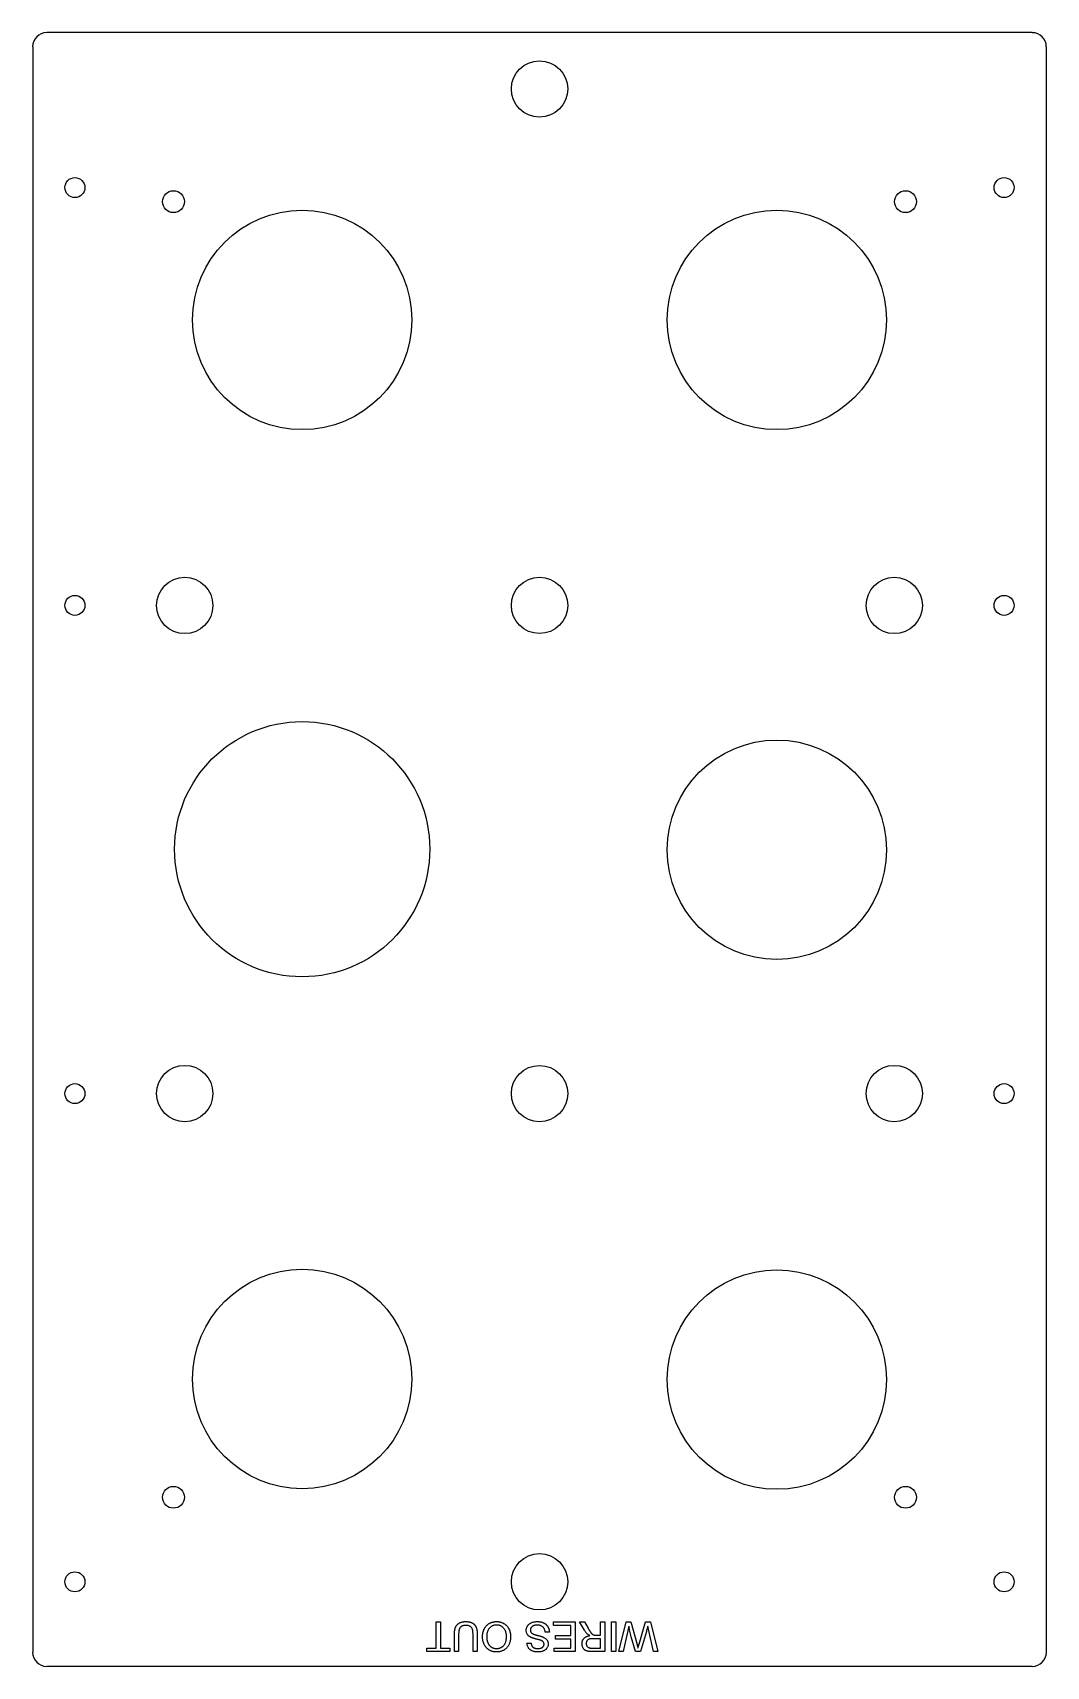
# Model space of a CAD drawing. Header units: millimetres. Extents: x -113 to 116, y -486 to -118.
import ezdxf

# ---------------------------------------------------------------- set-up
doc = ezdxf.new("R2010")
doc.units = ezdxf.units.MM

msp = doc.modelspace()

# ---------------------------------------------------------------- linework, layer by layer
at = {"color": 7, "linetype": 'Continuous', "lineweight": 25}
for p, q in [((112.47, -117.6), (-109.78, -117.6)), ((-112.95, -120.78), (-112.95, -482.73)), ((115.65, -482.73), (115.65, -120.78)), ((-21.94, -481.81), (-21.94, -475.9)), ((-21.94, -475.9), (-21, -475.9)), ((-21, -475.9), (-21, -481.81)), ((-17.83, -482.58), (-17.83, -478.74)), ((-16.89, -478.78), (-16.89, -482.58)), ((-13.64, -482.58), (-13.64, -478.78)), ((-12.7, -478.74), (-12.7, -482.58)), ((3.57, -478.22), (2.63, -478.22)), ((4.51, -476.68), (4.51, -475.9)), ((4.51, -475.9), (9.39, -475.9)), ((8.45, -476.68), (4.51, -476.68)), ((8.45, -478.99), (8.45, -476.68)), ((9.39, -475.9), (9.39, -482.58)), ((11.48, -477.75), (10.38, -475.9)), ((10.38, -475.9), (11.46, -475.9)), ((11.46, -475.9), (12.3, -477.31)), ((15.13, -478.9), (15.13, -475.9)), ((15.13, -475.9), (16.07, -475.9)), ((16.07, -475.9), (16.07, -482.58)), ((17.61, -482.58), (17.61, -475.9)), ((17.61, -475.9), (18.55, -475.9)), ((18.55, -475.9), (18.55, -482.58)), ((19.24, -482.58), (20.92, -475.9)), ((21.19, -478.22), (20.21, -482.58)), ((20.92, -475.9), (21.95, -475.9)), ((21.95, -475.9), (23.35, -481.01)), ((23.81, -480.9), (25.26, -475.9)), ((25.44, -478.02), (24.12, -482.58)), ((25.26, -475.9), (26.37, -475.9)), ((27.08, -482.58), (26.09, -478.19)), ((26.37, -475.9), (28.05, -482.58)), ((-24.08, -482.58), (-24.08, -481.81)), ((-24.08, -481.81), (-21.94, -481.81)), ((-21, -481.81), (-18.86, -481.81)), ((-18.86, -481.81), (-18.86, -482.58)), ((-1.48, -480.7), (-0.54, -480.7)), ((4.68, -482.58), (4.68, -481.81)), ((4.68, -481.81), (8.45, -481.81)), ((4.94, -479.76), (4.94, -478.99)), ((4.94, -478.99), (8.45, -478.99)), ((8.45, -479.76), (4.94, -479.76)), ((8.45, -481.81), (8.45, -479.76)), ((13.14, -481.81), (15.13, -481.81)), ((15.13, -479.67), (13.34, -479.67)), ((14.16, -478.9), (15.13, -478.9)), ((15.13, -481.81), (15.13, -479.67)), ((22.99, -482.58), (22.04, -479.24)), ((-109.78, -485.9), (112.47, -485.9)), ((-18.86, -482.58), (-24.08, -482.58)), ((-16.89, -482.58), (-17.83, -482.58)), ((-12.7, -482.58), (-13.64, -482.58)), ((9.39, -482.58), (4.68, -482.58)), ((16.07, -482.58), (13.17, -482.58)), ((18.55, -482.58), (17.61, -482.58)), ((20.21, -482.58), (19.24, -482.58)), ((24.12, -482.58), (22.99, -482.58)), ((28.05, -482.58), (27.08, -482.58))]:
    msp.add_line(p, q, dxfattribs=at)
for centre, radius in [((1.35, -130.3), 6.35), ((-103.43, -152.53), 2.25), ((106.12, -152.53), 2.25), ((-81.2, -155.7), 2.46), ((83.9, -155.7), 2.46), ((-52.17, -182.37), 24.73), ((54.86, -182.37), 24.73), ((-78.66, -246.73), 6.35), ((1.35, -246.72), 6.35), ((81.36, -246.73), 6.35), ((-103.43, -246.72), 2.25), ((106.12, -246.72), 2.25), ((-52.17, -301.69), 28.77), ((54.86, -301.82), 24.73), ((-78.66, -356.78), 6.35), ((1.35, -356.79), 6.35), ((81.36, -356.78), 6.35), ((-103.43, -356.79), 2.25), ((106.12, -356.79), 2.25), ((-52.17, -421.13), 24.73), ((54.86, -421.26), 24.73), ((-81.2, -447.8), 2.46), ((83.9, -447.8), 2.46), ((1.35, -466.85), 6.35), ((-103.43, -466.85), 2.25), ((106.12, -466.85), 2.25)]:
    msp.add_circle(centre, radius, dxfattribs=at)
for centre, radius, start, end in [((-109.78, -120.78), 3.18, 90, 180), ((112.47, -120.78), 3.17, 0, 90), ((-109.78, -482.73), 3.18, 180, 270), ((112.47, -482.73), 3.18, 270, 0)]:
    msp.add_arc(centre, radius, start, end, dxfattribs=at)
for points, knots in [([(-17.83, -478.74), (-17.83, -478.66), (-17.83, -478.5), (-17.82, -478.27), (-17.8, -478.05), (-17.78, -477.84), (-17.75, -477.65), (-17.71, -477.47), (-17.67, -477.31), (-17.61, -477.15), (-17.55, -477), (-17.48, -476.87), (-17.4, -476.74), (-17.3, -476.61), (-17.19, -476.49), (-17.08, -476.39), (-16.95, -476.28), (-16.81, -476.19), (-16.66, -476.1), (-16.49, -476.02), (-16.32, -475.96), (-16.13, -475.91), (-15.94, -475.87), (-15.73, -475.84), (-15.51, -475.82), (-15.36, -475.82), (-15.28, -475.82)], [0, 0, 0, 0, 0.054641, 0.106331, 0.155148, 0.201472, 0.244713, 0.285874, 0.324259, 0.360512, 0.395558, 0.430013, 0.464794, 0.499488, 0.534572, 0.570482, 0.607036, 0.644799, 0.683717, 0.723522, 0.764894, 0.807994, 0.852784, 0.899522, 0.948637, 1, 1, 1, 1]), ([(-15.21, -476.68), (-15.28, -476.68), (-15.42, -476.68), (-15.63, -476.7), (-15.81, -476.73), (-15.98, -476.78), (-16.14, -476.84), (-16.28, -476.92), (-16.4, -477.01), (-16.51, -477.11), (-16.6, -477.23), (-16.68, -477.38), (-16.75, -477.56), (-16.8, -477.75), (-16.84, -477.98), (-16.87, -478.22), (-16.89, -478.5), (-16.89, -478.69), (-16.89, -478.78)], [0, 0, 0, 0, 0.069474, 0.134148, 0.194025, 0.249806, 0.302644, 0.352287, 0.399795, 0.446213, 0.494314, 0.546595, 0.604782, 0.669402, 0.740906, 0.819843, 0.905975, 1, 1, 1, 1]), ([(-15.28, -475.82), (-15.21, -475.82), (-15.06, -475.82), (-14.85, -475.84), (-14.64, -475.86), (-14.45, -475.9), (-14.27, -475.94), (-14.09, -476), (-13.93, -476.06), (-13.78, -476.14), (-13.64, -476.23), (-13.51, -476.32), (-13.39, -476.42), (-13.28, -476.53), (-13.18, -476.66), (-13.09, -476.79), (-13.01, -476.92), (-12.94, -477.08), (-12.89, -477.24), (-12.83, -477.41), (-12.79, -477.6), (-12.76, -477.8), (-12.73, -478.01), (-12.71, -478.24), (-12.7, -478.49), (-12.7, -478.65), (-12.7, -478.74)], [0, 0, 0, 0, 0.049712, 0.096859, 0.142174, 0.185751, 0.227221, 0.267072, 0.30569, 0.342997, 0.379373, 0.414999, 0.449813, 0.484538, 0.519006, 0.553713, 0.589084, 0.625097, 0.662629, 0.702695, 0.745177, 0.790212, 0.838242, 0.889291, 0.943196, 1, 1, 1, 1]), ([(-13.64, -478.78), (-13.64, -478.72), (-13.64, -478.58), (-13.65, -478.39), (-13.66, -478.21), (-13.67, -478.04), (-13.7, -477.89), (-13.72, -477.76), (-13.75, -477.63), (-13.8, -477.49), (-13.87, -477.33), (-13.99, -477.16), (-14.14, -477.01), (-14.31, -476.89), (-14.5, -476.79), (-14.72, -476.72), (-14.96, -476.68), (-15.12, -476.68), (-15.21, -476.68)], [0, 0, 0, 0, 0.068152, 0.131501, 0.190548, 0.24532, 0.295061, 0.34076, 0.382453, 0.419855, 0.489285, 0.556355, 0.623506, 0.692196, 0.763373, 0.83734, 0.915911, 1, 1, 1, 1]), ([(-11.5, -479.23), (-11.5, -479.15), (-11.49, -478.99), (-11.48, -478.74), (-11.44, -478.51), (-11.4, -478.28), (-11.34, -478.06), (-11.27, -477.84), (-11.19, -477.63), (-11.09, -477.43), (-10.99, -477.24), (-10.87, -477.06), (-10.74, -476.89), (-10.6, -476.73), (-10.45, -476.59), (-10.29, -476.45), (-10.12, -476.33), (-9.94, -476.23), (-9.75, -476.13), (-9.56, -476.05), (-9.36, -475.98), (-9.17, -475.92), (-8.96, -475.87), (-8.75, -475.84), (-8.54, -475.82), (-8.4, -475.82), (-8.33, -475.82)], [0, 0, 0, 0, 0.047561, 0.093965, 0.139115, 0.183631, 0.227463, 0.27071, 0.313619, 0.35627, 0.398376, 0.439568, 0.480058, 0.519902, 0.559672, 0.599077, 0.639073, 0.679316, 0.719784, 0.759624, 0.79948, 0.839192, 0.8787, 0.918792, 0.959082, 1, 1, 1, 1]), ([(-8.33, -476.59), (-8.41, -476.59), (-8.56, -476.6), (-8.79, -476.63), (-9.01, -476.68), (-9.22, -476.76), (-9.41, -476.86), (-9.6, -476.97), (-9.77, -477.12), (-9.93, -477.28), (-10.08, -477.46), (-10.21, -477.66), (-10.32, -477.88), (-10.4, -478.12), (-10.47, -478.37), (-10.52, -478.65), (-10.55, -478.94), (-10.56, -479.14), (-10.56, -479.24)], [0, 0, 0, 0, 0.061057, 0.119549, 0.176812, 0.232964, 0.288593, 0.344678, 0.401674, 0.460555, 0.520493, 0.581231, 0.643451, 0.707862, 0.775364, 0.846409, 0.921149, 1, 1, 1, 1]), ([(-8.33, -475.82), (-8.25, -475.82), (-8.1, -475.82), (-7.88, -475.84), (-7.66, -475.88), (-7.45, -475.93), (-7.24, -475.99), (-7.04, -476.07), (-6.85, -476.16), (-6.66, -476.27), (-6.48, -476.39), (-6.31, -476.52), (-6.16, -476.65), (-6.01, -476.8), (-5.88, -476.96), (-5.75, -477.13), (-5.64, -477.31), (-5.54, -477.5), (-5.45, -477.7), (-5.38, -477.9), (-5.31, -478.1), (-5.26, -478.31), (-5.21, -478.51), (-5.19, -478.73), (-5.17, -478.94), (-5.16, -479.08), (-5.16, -479.16)], [0, 0, 0, 0, 0.044702, 0.088543, 0.131465, 0.173817, 0.215722, 0.257259, 0.298741, 0.340502, 0.382149, 0.423093, 0.463588, 0.504008, 0.544388, 0.584918, 0.626224, 0.667943, 0.709911, 0.751354, 0.792596, 0.83393, 0.874994, 0.916436, 0.957902, 1, 1, 1, 1]), ([(-6.11, -479.14), (-6.11, -479.05), (-6.11, -478.86), (-6.14, -478.59), (-6.19, -478.33), (-6.26, -478.08), (-6.35, -477.86), (-6.46, -477.65), (-6.59, -477.45), (-6.74, -477.27), (-6.9, -477.11), (-7.07, -476.97), (-7.26, -476.85), (-7.45, -476.76), (-7.66, -476.68), (-7.87, -476.63), (-8.1, -476.6), (-8.25, -476.59), (-8.33, -476.59)], [0, 0, 0, 0, 0.075976, 0.148148, 0.217234, 0.283343, 0.347255, 0.409524, 0.470659, 0.531831, 0.591991, 0.650519, 0.707573, 0.764172, 0.82112, 0.8791, 0.938413, 1, 1, 1, 1]), ([(-1.65, -477.8), (-1.65, -477.71), (-1.64, -477.54), (-1.58, -477.28), (-1.49, -477.04), (-1.38, -476.84), (-1.28, -476.69), (-1.19, -476.58), (-1.09, -476.48), (-0.99, -476.39), (-0.88, -476.3), (-0.76, -476.22), (-0.63, -476.14), (-0.45, -476.05), (-0.2, -475.96), (0.11, -475.88), (0.43, -475.83), (0.66, -475.82), (0.77, -475.82)], [0, 0, 0, 0, 0.0748117, 0.1488996, 0.2238756, 0.301296, 0.3408902, 0.3803344, 0.4201187, 0.4599397, 0.5008186, 0.5418923, 0.5844215, 0.6280604, 0.7172419, 0.8079278, 0.9019302, 1, 1, 1, 1]), ([(-0.49, -479.41), (-0.54, -479.39), (-0.64, -479.35), (-0.77, -479.27), (-0.9, -479.2), (-1.01, -479.11), (-1.12, -479.03), (-1.21, -478.94), (-1.3, -478.84), (-1.4, -478.71), (-1.5, -478.53), (-1.59, -478.3), (-1.64, -478.06), (-1.65, -477.89), (-1.65, -477.8)], [0, 0, 0, 0, 0.074947, 0.147108, 0.21641, 0.282932, 0.347218, 0.409379, 0.469396, 0.528959, 0.644563, 0.759868, 0.877692, 1, 1, 1, 1]), ([(0.81, -476.59), (0.74, -476.59), (0.59, -476.59), (0.38, -476.63), (0.18, -476.67), (-0.01, -476.74), (-0.17, -476.83), (-0.32, -476.93), (-0.44, -477.05), (-0.54, -477.18), (-0.62, -477.32), (-0.67, -477.46), (-0.71, -477.61), (-0.71, -477.71), (-0.71, -477.75)], [0, 0, 0, 0, 0.105629, 0.205337, 0.301212, 0.393306, 0.480736, 0.562849, 0.641019, 0.717707, 0.791768, 0.86252, 0.931748, 1, 1, 1, 1]), ([(-0.71, -477.75), (-0.71, -477.8), (-0.71, -477.9), (-0.67, -478.03), (-0.62, -478.16), (-0.55, -478.28), (-0.45, -478.39), (-0.33, -478.49), (-0.17, -478.58), (-0.06, -478.63), (0, -478.66)], [0, 0, 0, 0, 0.11776, 0.230399, 0.34065, 0.451425, 0.567736, 0.696971, 0.839448, 1, 1, 1, 1]), ([(0, -478.66), (0.02, -478.67), (0.08, -478.69), (0.17, -478.72), (0.28, -478.75), (0.4, -478.79), (0.55, -478.83), (0.71, -478.88), (0.9, -478.93), (1.1, -478.98), (1.29, -479.03), (1.48, -479.09), (1.66, -479.14), (1.82, -479.19), (1.97, -479.24), (2.1, -479.29), (2.22, -479.34), (2.29, -479.38), (2.33, -479.4)], [0, 0, 0, 0, 0.031201, 0.070488, 0.117216, 0.171578, 0.233599, 0.304115, 0.38178, 0.467272, 0.553962, 0.634703, 0.710033, 0.779089, 0.842963, 0.901, 0.953246, 1, 1, 1, 1]), ([(0.77, -475.82), (0.84, -475.82), (0.99, -475.82), (1.2, -475.83), (1.4, -475.86), (1.59, -475.89), (1.77, -475.93), (1.94, -475.97), (2.11, -476.03), (2.26, -476.1), (2.41, -476.17), (2.55, -476.26), (2.68, -476.35), (2.8, -476.45), (2.92, -476.56), (3.02, -476.68), (3.12, -476.81), (3.21, -476.94), (3.29, -477.08), (3.36, -477.23), (3.42, -477.38), (3.47, -477.54), (3.51, -477.7), (3.54, -477.87), (3.56, -478.04), (3.57, -478.16), (3.57, -478.22)], [0, 0, 0, 0, 0.052497, 0.103156, 0.151447, 0.198037, 0.242883, 0.28632, 0.327975, 0.368524, 0.407985, 0.446974, 0.485306, 0.523528, 0.561559, 0.59988, 0.63846, 0.677758, 0.71726, 0.756579, 0.796045, 0.83556, 0.875703, 0.916256, 0.957756, 1, 1, 1, 1]), ([(2.63, -478.22), (2.62, -478.13), (2.6, -477.97), (2.54, -477.74), (2.47, -477.53), (2.38, -477.35), (2.26, -477.18), (2.12, -477.03), (1.95, -476.91), (1.75, -476.79), (1.54, -476.7), (1.31, -476.64), (1.07, -476.6), (0.9, -476.59), (0.81, -476.59)], [0, 0, 0, 0, 0.0938134, 0.1802207, 0.2604103, 0.3346865, 0.4070661, 0.4814349, 0.5592715, 0.6424656, 0.7285368, 0.8159443, 0.9060181, 1, 1, 1, 1]), ([(12.18, -478.66), (12.12, -478.6), (11.99, -478.47), (11.81, -478.25), (11.64, -478.01), (11.53, -477.84), (11.48, -477.75)], [0, 0, 0, 0, 0.229543, 0.470754, 0.728168, 1, 1, 1, 1]), ([(12.7, -478.99), (12.65, -478.96), (12.55, -478.91), (12.41, -478.82), (12.29, -478.75), (12.22, -478.69), (12.18, -478.66)], [0, 0, 0, 0, 0.2931378, 0.5559096, 0.7918699, 1, 1, 1, 1]), ([(12.3, -477.31), (12.33, -477.36), (12.38, -477.46), (12.47, -477.6), (12.55, -477.73), (12.63, -477.85), (12.7, -477.96), (12.77, -478.07), (12.83, -478.16), (12.91, -478.27), (13, -478.39), (13.11, -478.52), (13.21, -478.62), (13.34, -478.72), (13.5, -478.81), (13.63, -478.85), (13.7, -478.87)], [0, 0, 0, 0, 0.080757, 0.156493, 0.227865, 0.294219, 0.356758, 0.414804, 0.468026, 0.516757, 0.604218, 0.681445, 0.747952, 0.804766, 0.905435, 1, 1, 1, 1]), ([(21.5, -476.84), (21.48, -476.94), (21.43, -477.15), (21.36, -477.47), (21.28, -477.83), (21.22, -478.09), (21.19, -478.22)], [0, 0, 0, 0, 0.214609, 0.453359, 0.714609, 1, 1, 1, 1]), ([(22.04, -479.24), (21.98, -479.03), (21.88, -478.62), (21.74, -478.02), (21.61, -477.42), (21.54, -477.03), (21.5, -476.84)], [0, 0, 0, 0, 0.260386, 0.513425, 0.759974, 1, 1, 1, 1]), ([(25.78, -476.84), (25.76, -476.92), (25.72, -477.07), (25.66, -477.29), (25.6, -477.48), (25.55, -477.64), (25.52, -477.77), (25.48, -477.88), (25.46, -477.96), (25.45, -478.01), (25.44, -478.02)], [0, 0, 0, 0, 0.204226, 0.385542, 0.544548, 0.680944, 0.794732, 0.886212, 0.953741, 1, 1, 1, 1]), ([(26.09, -478.19), (26.04, -477.96), (25.94, -477.51), (25.84, -477.06), (25.78, -476.84)], [0, 0, 0, 0, 0.502565, 1, 1, 1, 1]), ([(-8.33, -482.67), (-8.41, -482.67), (-8.56, -482.66), (-8.78, -482.64), (-9, -482.61), (-9.21, -482.56), (-9.41, -482.5), (-9.61, -482.42), (-9.8, -482.34), (-9.99, -482.23), (-10.17, -482.12), (-10.34, -481.99), (-10.49, -481.86), (-10.64, -481.71), (-10.78, -481.55), (-10.9, -481.38), (-11.01, -481.2), (-11.11, -481.01), (-11.21, -480.81), (-11.28, -480.6), (-11.35, -480.39), (-11.4, -480.17), (-11.45, -479.95), (-11.48, -479.71), (-11.49, -479.48), (-11.5, -479.31), (-11.5, -479.23)], [0, 0, 0, 0, 0.043091, 0.08557, 0.127135, 0.167938, 0.208657, 0.248986, 0.289358, 0.330079, 0.370445, 0.41051, 0.450069, 0.489537, 0.529123, 0.569091, 0.609534, 0.650582, 0.692324, 0.734264, 0.776501, 0.819585, 0.863124, 0.907856, 0.953343, 1, 1, 1, 1]), ([(-10.56, -479.24), (-10.56, -479.31), (-10.56, -479.44), (-10.54, -479.63), (-10.52, -479.81), (-10.49, -479.99), (-10.45, -480.16), (-10.41, -480.33), (-10.35, -480.49), (-10.29, -480.64), (-10.22, -480.79), (-10.14, -480.92), (-10.05, -481.05), (-9.96, -481.17), (-9.86, -481.28), (-9.75, -481.39), (-9.63, -481.48), (-9.5, -481.57), (-9.37, -481.65), (-9.24, -481.71), (-9.1, -481.77), (-8.95, -481.82), (-8.81, -481.85), (-8.65, -481.88), (-8.5, -481.89), (-8.39, -481.9), (-8.34, -481.9)], [0, 0, 0, 0, 0.050847, 0.099743, 0.147423, 0.194067, 0.239148, 0.283312, 0.326545, 0.3689, 0.410532, 0.451007, 0.490829, 0.530205, 0.569114, 0.607752, 0.64659, 0.685846, 0.724961, 0.763672, 0.802198, 0.841089, 0.879661, 0.919078, 0.959102, 1, 1, 1, 1]), ([(-8.34, -481.9), (-8.27, -481.9), (-8.12, -481.89), (-7.9, -481.86), (-7.69, -481.81), (-7.49, -481.74), (-7.29, -481.65), (-7.11, -481.54), (-6.93, -481.41), (-6.76, -481.26), (-6.6, -481.09), (-6.47, -480.89), (-6.36, -480.66), (-6.26, -480.41), (-6.19, -480.13), (-6.14, -479.83), (-6.11, -479.49), (-6.11, -479.26), (-6.11, -479.14)], [0, 0, 0, 0, 0.055944, 0.110712, 0.164055, 0.216875, 0.269578, 0.323272, 0.377576, 0.433444, 0.490917, 0.550621, 0.613113, 0.679858, 0.751356, 0.82826, 0.910794, 1, 1, 1, 1]), ([(-5.16, -479.16), (-5.17, -479.29), (-5.17, -479.55), (-5.21, -479.93), (-5.28, -480.29), (-5.38, -480.62), (-5.5, -480.93), (-5.65, -481.23), (-5.84, -481.49), (-6.04, -481.74), (-6.27, -481.96), (-6.52, -482.15), (-6.78, -482.31), (-7.06, -482.44), (-7.36, -482.54), (-7.67, -482.61), (-8, -482.66), (-8.22, -482.67), (-8.33, -482.67)], [0, 0, 0, 0, 0.075225, 0.146571, 0.214495, 0.279453, 0.342418, 0.40351, 0.463774, 0.523875, 0.583261, 0.64131, 0.698905, 0.756301, 0.814632, 0.874328, 0.935785, 1, 1, 1, 1]), ([(0.99, -482.67), (0.88, -482.67), (0.64, -482.66), (0.31, -482.62), (-0.01, -482.54), (-0.25, -482.46), (-0.43, -482.37), (-0.56, -482.3), (-0.68, -482.23), (-0.79, -482.14), (-0.9, -482.05), (-0.99, -481.95), (-1.08, -481.85), (-1.19, -481.7), (-1.3, -481.5), (-1.4, -481.25), (-1.46, -480.98), (-1.47, -480.79), (-1.48, -480.7)], [0, 0, 0, 0, 0.100466, 0.195252, 0.285963, 0.372854, 0.414893, 0.456093, 0.495977, 0.535375, 0.574141, 0.6123, 0.650859, 0.689287, 0.765819, 0.842414, 0.919944, 1, 1, 1, 1]), ([(-0.54, -480.7), (-0.53, -480.75), (-0.52, -480.84), (-0.49, -480.98), (-0.45, -481.1), (-0.41, -481.22), (-0.35, -481.33), (-0.28, -481.43), (-0.2, -481.52), (-0.12, -481.6), (-0.02, -481.67), (0.09, -481.73), (0.21, -481.78), (0.34, -481.82), (0.48, -481.86), (0.63, -481.88), (0.79, -481.89), (0.9, -481.9), (0.96, -481.9)], [0, 0, 0, 0, 0.067141, 0.13151, 0.192639, 0.251148, 0.307587, 0.363434, 0.418097, 0.472611, 0.528168, 0.585513, 0.645327, 0.708015, 0.774483, 0.844974, 0.920421, 1, 1, 1, 1]), ([(2.13, -480.31), (2.11, -480.29), (2.06, -480.25), (1.96, -480.19), (1.84, -480.13), (1.7, -480.07), (1.54, -480.01), (1.35, -479.95), (1.13, -479.89), (0.9, -479.84), (0.67, -479.78), (0.45, -479.72), (0.25, -479.67), (0.07, -479.61), (-0.1, -479.56), (-0.25, -479.51), (-0.38, -479.46), (-0.46, -479.43), (-0.49, -479.41)], [0, 0, 0, 0, 0.032743, 0.07241, 0.119612, 0.174674, 0.237347, 0.308355, 0.387633, 0.475252, 0.563336, 0.645141, 0.720208, 0.789275, 0.851496, 0.90733, 0.956968, 1, 1, 1, 1]), ([(0.96, -481.9), (1.02, -481.9), (1.13, -481.9), (1.3, -481.88), (1.45, -481.86), (1.59, -481.83), (1.72, -481.79), (1.84, -481.74), (1.94, -481.68), (2.03, -481.61), (2.11, -481.53), (2.18, -481.45), (2.24, -481.37), (2.29, -481.28), (2.32, -481.19), (2.35, -481.1), (2.37, -481), (2.37, -480.93), (2.37, -480.9)], [0, 0, 0, 0, 0.091514, 0.177149, 0.257117, 0.331209, 0.400397, 0.465074, 0.526081, 0.584552, 0.64051, 0.694609, 0.746513, 0.797026, 0.847355, 0.897435, 0.947647, 1, 1, 1, 1]), ([(3.31, -480.84), (3.31, -480.92), (3.3, -481.09), (3.25, -481.33), (3.16, -481.56), (3.05, -481.75), (2.96, -481.89), (2.87, -481.99), (2.78, -482.08), (2.68, -482.17), (2.57, -482.24), (2.46, -482.32), (2.33, -482.38), (2.16, -482.46), (1.92, -482.55), (1.63, -482.62), (1.31, -482.66), (1.1, -482.67), (0.99, -482.67)], [0, 0, 0, 0, 0.075004, 0.149181, 0.223688, 0.300994, 0.340157, 0.3792, 0.41838, 0.458213, 0.498414, 0.540041, 0.582197, 0.626177, 0.715844, 0.807363, 0.901624, 1, 1, 1, 1]), ([(2.37, -480.9), (2.37, -480.84), (2.36, -480.73), (2.32, -480.57), (2.24, -480.43), (2.17, -480.35), (2.13, -480.31)], [0, 0, 0, 0, 0.262741, 0.509957, 0.753327, 1, 1, 1, 1]), ([(2.33, -479.4), (2.4, -479.44), (2.56, -479.52), (2.76, -479.67), (2.93, -479.83), (3.07, -480.01), (3.18, -480.2), (3.26, -480.4), (3.3, -480.62), (3.31, -480.76), (3.31, -480.84)], [0, 0, 0, 0, 0.14487, 0.279636, 0.406554, 0.527715, 0.645659, 0.76178, 0.878888, 1, 1, 1, 1]), ([(10.93, -480.78), (10.93, -480.72), (10.94, -480.61), (10.96, -480.45), (10.99, -480.29), (11.04, -480.14), (11.1, -479.99), (11.17, -479.85), (11.26, -479.72), (11.36, -479.6), (11.48, -479.48), (11.61, -479.38), (11.76, -479.28), (11.92, -479.2), (12.09, -479.13), (12.28, -479.07), (12.49, -479.02), (12.63, -479), (12.7, -478.99)], [0, 0, 0, 0, 0.061415, 0.1213, 0.179231, 0.235947, 0.292228, 0.34821, 0.40446, 0.462043, 0.520694, 0.58037, 0.64222, 0.706553, 0.774305, 0.845266, 0.920624, 1, 1, 1, 1]), ([(13.17, -482.58), (13.1, -482.58), (12.97, -482.58), (12.78, -482.57), (12.6, -482.56), (12.43, -482.54), (12.28, -482.51), (12.14, -482.48), (12.01, -482.45), (11.89, -482.41), (11.78, -482.36), (11.68, -482.3), (11.59, -482.24), (11.5, -482.16), (11.41, -482.08), (11.33, -481.98), (11.26, -481.89), (11.17, -481.74), (11.07, -481.55), (10.99, -481.3), (10.94, -481.05), (10.93, -480.87), (10.93, -480.78)], [0, 0, 0, 0, 0.062104, 0.120195, 0.17436, 0.225008, 0.272316, 0.31634, 0.356815, 0.393919, 0.429524, 0.464613, 0.499961, 0.535403, 0.571568, 0.608108, 0.64553, 0.684379, 0.762613, 0.84052, 0.919085, 1, 1, 1, 1]), ([(13.34, -479.67), (13.25, -479.67), (13.08, -479.68), (12.85, -479.7), (12.65, -479.73), (12.48, -479.79), (12.33, -479.86), (12.21, -479.95), (12.11, -480.05), (12.02, -480.18), (11.96, -480.32), (11.91, -480.46), (11.88, -480.61), (11.87, -480.71), (11.87, -480.76)], [0, 0, 0, 0, 0.128838, 0.240851, 0.337986, 0.420854, 0.49478, 0.565909, 0.63705, 0.709381, 0.782161, 0.853682, 0.926183, 1, 1, 1, 1]), ([(11.87, -480.76), (11.87, -480.8), (11.88, -480.87), (11.89, -480.98), (11.91, -481.08), (11.95, -481.18), (11.99, -481.27), (12.04, -481.36), (12.11, -481.44), (12.18, -481.52), (12.26, -481.59), (12.35, -481.65), (12.46, -481.7), (12.57, -481.74), (12.7, -481.77), (12.83, -481.79), (12.98, -481.81), (13.08, -481.81), (13.14, -481.81)], [0, 0, 0, 0, 0.060327, 0.118163, 0.174192, 0.228867, 0.28343, 0.337808, 0.392615, 0.44845, 0.505951, 0.565046, 0.626644, 0.692223, 0.761124, 0.835305, 0.915323, 1, 1, 1, 1]), ([(13.7, -478.87), (13.72, -478.88), (13.79, -478.89), (13.89, -478.89), (14.02, -478.9), (14.11, -478.9), (14.16, -478.9)], [0, 0, 0, 0, 0.177495, 0.405226, 0.678388, 1, 1, 1, 1]), ([(23.35, -481.01), (23.36, -481.06), (23.39, -481.15), (23.42, -481.29), (23.46, -481.41), (23.49, -481.51), (23.51, -481.6), (23.53, -481.67), (23.55, -481.73), (23.55, -481.76), (23.56, -481.78)], [0, 0, 0, 0, 0.19528, 0.370959, 0.526302, 0.66204, 0.776996, 0.871173, 0.945757, 1, 1, 1, 1]), ([(23.56, -481.78), (23.58, -481.69), (23.63, -481.52), (23.7, -481.29), (23.76, -481.09), (23.79, -480.96), (23.81, -480.9)], [0, 0, 0, 0, 0.299433, 0.567191, 0.799637, 1, 1, 1, 1])]:
    msp.add_open_spline(points, degree=3, knots=knots, dxfattribs=at)

doc.saveas('drawing.dxf')
